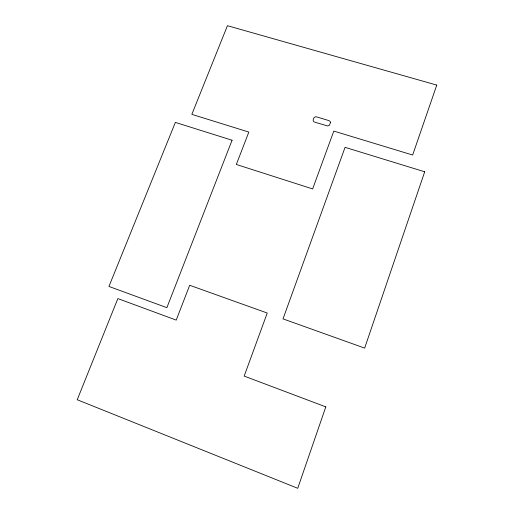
<?xml version="1.0" encoding="UTF-8"?>
<svg xmlns="http://www.w3.org/2000/svg" width="514" height="514" viewBox="0 0 514 514"><rect width="100%" height="100%" fill="white"/><g stroke="black" fill="none" stroke-linecap="round" stroke-linejoin="round"><path stroke-width="0.77" d="M330.476 122.422L329.435 125.255L327.681 125.949L315.23 122.326C311.105 121.908 313.791 115.059 317.183 117.057L328.774 120.565L330.039 121.31L330.476 122.422M424.705 171.785L364.651 348.094L283.015 318.879L345.061 147.338L424.705 171.785M325.805 406.87L297.728 488.3L77.228 399.738L117.854 298.583L176.225 320.106L189.679 285.27L267.241 313.026L244.176 376.087L325.805 406.87M436.771 85.086L412.658 155.022L333.804 131.083L312.64 188.927L236.331 164.467L248.84 132.072L191.838 114.359L227.445 25.7L436.771 85.086M232.077 140.232L166.87 307.668L108.949 286.452L175.358 122.403L232.077 140.232"/></g></svg>
